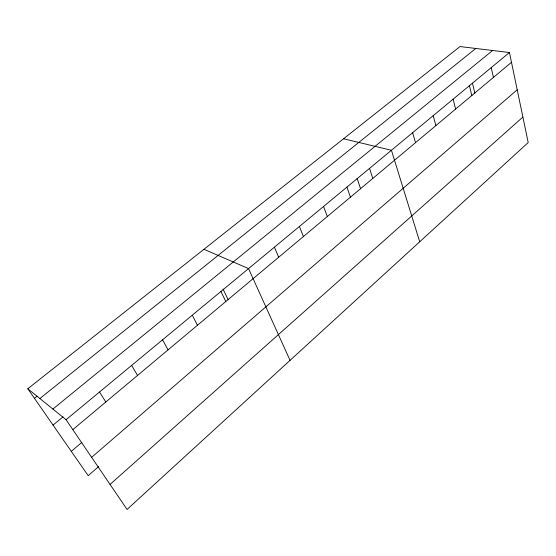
<?xml version="1.0" encoding="UTF-8"?>
<svg xmlns="http://www.w3.org/2000/svg" width="556" height="556" viewBox="0 0 556 556"><rect width="100%" height="100%" fill="white"/><g stroke="black" fill="none" stroke-linecap="round" stroke-linejoin="round"><path stroke-width="0.83" d="M110.046 484.429L522.89 117.059M98.607 466.581L88.195 475.672L27.8 388.762L460.014 46.558L509.449 52.528L528.2 142.544L127.053 509.442L66.067 419.717L27.8 388.762M91.629 457.331L517.212 89.787M71.293 451.354L81.815 442.416M72.808 429.642L511.485 62.293M66.067 419.717L509.449 52.528M53.042 425.09L63.03 416.847M52.883 409.056L492.609 50.492M39.886 398.541L475.804 48.469M34.451 398.332L37.148 396.171M343.552 138.771L391.424 150.273L419.71 241.77M203.948 249.296L248.553 268.597L290.051 360.357M99.503 392.029L105.821 402.002M131.633 365.417L137.554 375.432M162.54 339.827L168.079 349.863M192.286 315.189L197.477 325.246M220.934 291.462L225.799 301.533M223.067 289.092L228.203 299.774M274.414 247.177L278.688 257.24M299.406 226.48L303.409 236.536M323.557 206.478L327.317 216.52M346.923 187.129L350.44 197.158M357.077 178.406L360.649 188.887M369.531 168.405L372.826 178.406M412.635 132.71L415.52 142.663M433.187 115.69L435.883 125.607M453.119 99.176L455.635 109.066M469.431 85.638L471.87 95.771M472.461 83.164L474.803 93.012M491.226 67.623L493.415 77.43"/></g></svg>
